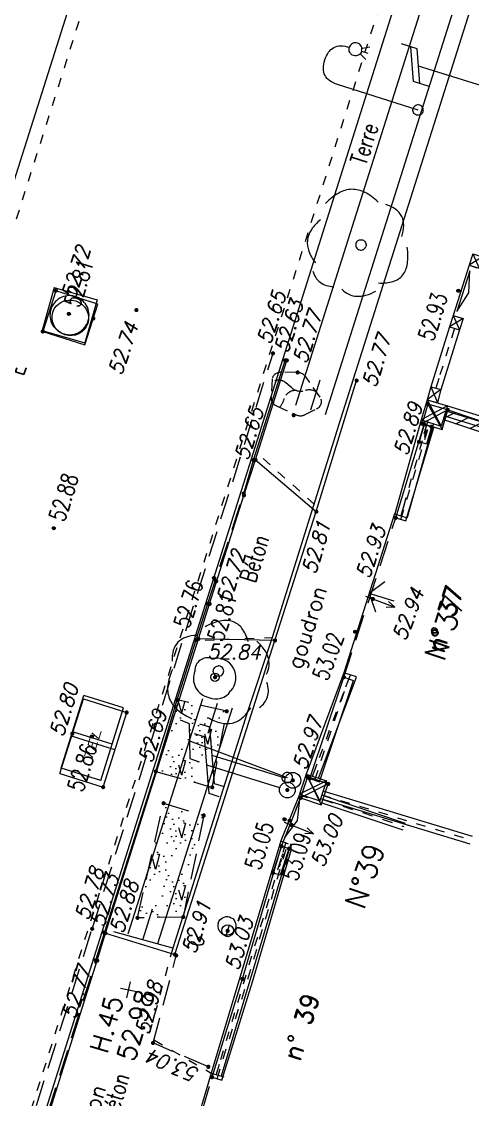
# Model space of a CAD drawing. Extents: x 661843 to 662062, y 6866352 to 6866909.
# Drawn here: x 662023.42 to 662032.09, y 6866876.78 to 6866897.47 of the extents above; entities that cross this region are included whole.
import ezdxf
from ezdxf.enums import TextEntityAlignment as Align

# ---------------------------------------------------------------- set-up
doc = ezdxf.new("R2010")
doc.units = 0
for name, pattern in [('CACHE', [0.375, 0.25, -0.125]), ('CONTINU', [0]), ('DISCONTINU', [0.75, 0.5, -0.25]), ('GRILLE', [0.4, 0.2, -0.2]), ('JSI_TCO', [1, 0.5, 0.5]), ('JSI_TIC', [0.2, 0.08, 0.01, -0.1, 0.01])]:
    doc.linetypes.add(name, pattern=pattern)
doc.layers.get('0').update_dxf_attribs({"linetype": 'CONTINUOUS'})
for name, color, linetype in [('ALTI', 140, 'CONTINUOUS'), ('BORDURE', 7, 'CONTINU'), ('GEO_ALTI-PIC', 7, 'CONTINUOUS'), ('GEO_ALTI-PIC_REGARDS', 5, 'CONTINUOUS'), ('GEO_ALTI-PIC_SEUILS', 1, 'CONTINUOUS'), ('GEO_ALTICOT', 7, 'CONTINUOUS'), ('GEO_ARBRES', 3, 'CONTINUOUS'), ('GEO_BATI_NUMERO', 7, 'CONTINUOUS'), ('GEO_BATI_S', 44, 'CONTINUOUS'), ('GEO_BORDURE', 7, 'CONTINUOUS'), ('GEO_CHANGE_REVET', 252, 'DISCONTINU'), ('GEO_CHANGE_REVET_TEXTE', 252, 'CONTINUOUS'), ('GEO_ENTREE', 7, 'DISCONTINU'), ('GEO_GDF_S', 30, 'CONTINUOUS'), ('GEO_HAIE_BORD', 3, 'DISCONTINU'), ('GEO_HAIE_S', 3, 'CONTINUOUS'), ('GEO_MUR', 1, 'CONTINUOUS'), ('GEO_MUR_HACHURE', 1, 'CONTINUOUS'), ('GEO_MUR_S', 7, 'CONTINUOUS'), ('GEO_REGARD', 7, 'CONTINUOUS'), ('GEO_ROCHER', 252, 'CACHE'), ('GEO_TEL_S', 6, 'CONTINUOUS'), ('GEO_TROTTOIR_BAS', 7, 'CONTINUOUS'), ('GEO_TROTTOIR_BATEAU', 7, 'DISCONTINU'), ('GEO_TROTTOIR_HAUT', 252, 'CONTINUOUS'), ('LIMITE', 7, 'CONTINUOUS'), ('NUMEROS', 1, 'CONTINUOUS'), ('OBJASS', 22, 'CONTINUOUS'), ('OBJEAU', 4, 'CONTINUOUS'), ('OBJEDF', 240, 'CONTINUOUS'), ('OBJEP', 220, 'CONTINUOUS'), ('OBJGAZ', 30, 'CONTINUOUS'), ('OBJTELECOM', 3, 'CONTINUOUS'), ('POINTS-POLYGO', 7, 'CONTINUOUS'), ('POLYGO', 240, 'CONTINUOUS'), ('TEXTE', 7, 'CONTINUOUS'), ('VEGETATION', 3, 'CONTINUOUS'), ('VOIRIE', 7, 'CONTINUOUS'), ('Z', 4, 'CONTINUOUS')]:
    doc.layers.add(name, color=color, linetype=linetype)
doc.styles.add('36-2', font='romans.shx', dxfattribs={"height": 0.36})
doc.styles.add('5-2', font='romand.shx', dxfattribs={"height": 0.35})
doc.styles.add('ROMANS', font='romans.shx', dxfattribs={"width": 0.95, "oblique": 13.5, "height": 5})
doc.styles.get("Standard").update_dxf_attribs({"font": 'romans.shx'})
doc.linetypes.add('JSI_HAIED', pattern='A,0.48,0.06,-0.1,[138,jsi_form.shx,S=0.05,R=0,X=-0.1,Y=0],0.06', length=0.7)
doc.linetypes.add('JSI_HAIEG', pattern='A,0.48,0.06,-0.1,[137,jsi_form.shx,S=0.05,R=0,X=-0.1,Y=0],0.06', length=0.7)
doc.linetypes.add('JSI_MUD', pattern='A,0.0001,[130,jsi_form.shx,S=0.5,R=0,X=0.875,Y=0],-0.75', length=0.7501)
doc.linetypes.add('JSI_MUG', pattern='A,0.0001,[130,jsi_form.shx,S=0.5,R=0,X=-0.125,Y=0],-0.75', length=0.7501)
doc.linetypes.add('JSI_MUR', pattern='A,1e-06,-0.5,[130,jsi_form.shx,S=0.7,R=315,X=0.05,Y=0],-0.5', length=1.000001)
pattern_1 = [(74.475889, (0, 0), (-0.5000000001, 1.80000000067), [0.3, -1.56815417]), (74.475889, (0.5, 0.6), (-0.5000000001, 1.80000000067), [0.3, -1.56815417]), (74.475889, (1, 1.2), (-0.5000000001, 1.80000000067), [0.3, -1.56815417]), (105.524111, (0, 0), (-1.00000000041, 5e-11), [0.2, -1.66815417]), (105.524111, (0.5, 0.6), (-1.00000000041, 5e-11), [0.2, -1.66815417]), (105.524111, (1, 1.2), (-1.00000000041, 5e-11), [0.2, -1.66815417]), (0, (0.0604, 0.0645), (0.5, 0.6), [0, -1]), (0, (0.19574, 0.1429), (0.5, 0.6), [0, -1]), (0, (0.1562, 0.2507), (0.5, 0.6), [0, -1]), (0, (0.3103, 0.2654), (0.5, 0.6), [0, -1]), (0, (0.21864, 0.5055), (0.5, 0.6), [0, -1]), (0, (0.0491, 0.28726), (0.5, 0.6), [0, -1]), (0, (0.0375, 0.3291), (0.5, 0.6), [0, -1]), (0, (0.0042, 0.5055), (0.5, 0.6), [0, -1]), (0, (-0.1041, 0.0351), (0.5, 0.6), [0, -1]), (0, (-0.1145, 0.1331), (0.5, 0.6), [0, -1]), (0, (-0.1957, 0.0253), (0.5, 0.6), [0, -1]), (0, (-0.21654, 0.1723), (0.5, 0.6), [0, -1]), (0, (-0.1499, 0.2654), (0.5, 0.6), [0, -1]), (0, (-0.177, 0.3585), (0.5, 0.6), [0, -1]), (0, (-0.2561, 0.4761), (0.5, 0.6), [0, -1]), (0, (-0.0541, 0.3878), (0.5, 0.6), [0, -1]), (0, (-0.3373, 0.2752), (0.5, 0.6), [0, -1]), (0, (-0.36646, 0.089), (0.5, 0.6), [0, -1]), (0, (-0.1498, -0.05796), (0.5, 0.6), [0, -1]), (0, (-0.0208, -0.09716), (0.5, 0.6), [0, -1]), (0, (-0.10826, -0.20494), (0.5, 0.6), [0, -1]), (0, (0.2103, -0.19514), (0.5, 0.6), [0, -1]), (0, (0.0729, -0.04326), (0.5, 0.6), [0, -1]), (0, (0.19574, -0.01386), (0.5, 0.6), [0, -1])]

# ---------------------------------------------------------------- blocks, each defined once
blk = doc.blocks.new('PTTOPO')
at = {"color": 0, "const_width": 0.04}
blk.add_lwpolyline([(0, 0.02, 1), (0, -0.02, 1)], format="xyb", close=True, dxfattribs=at)
at = {"color": 0}
blk.add_point((0, 0), dxfattribs=at)
at = {"layer": 'GEO_ALTICOT', "style": 'ROMANS', "oblique": 13.5, "width": 0.95}
blk.add_attdef('ALT', text='', height=0.28, dxfattribs=at).set_placement((0.1, -0.1), align=Align.TOP_LEFT)
blk = doc.blocks.new('P361')
for p, q in [((0, 0.999), (0.999, 0)), ((0, 0), (0.999, 0.999))]:
    blk.add_line(p, q)
at = {"flags": 128}
blk.add_lwpolyline([(0.999, 0), (0.999, 0.999), (0, 0.999), (0, 0)], close=True, dxfattribs=at)
blk = doc.blocks.new('P322')
for p, q in [((0, 1), (1, 1)), ((0, 1), (0, 0)), ((1, 1), (1, 0)), ((0, 0), (1, 0))]:
    blk.add_line(p, q)
at = {"flags": 128}
for points in [[(0.45, 1), (0.45, 1.28)], [(0.55, 1), (0.55, 1.28)]]:
    blk.add_lwpolyline(points, dxfattribs=at)
at = {"style": 'ROMANS', "oblique": 13.5, "width": 0.95}
blk.add_text('GDF', height=0.2, dxfattribs=at).set_placement((0.205, 0.413))
blk = doc.blocks.new('P014', base_point=(17.75, 43.5))
for p, q in [((17.709, 43.699), (17.75, 43.799)), ((17.75, 43.399), (17.75, 43.799)), ((17.75, 43.799), (17.789, 43.699))]:
    blk.add_line(p, q)
blk = doc.blocks.new('P440', base_point=(67.75, 42))
for p, q in [((67.074, 43.889), (68.424, 44.429)), ((68.424, 44.429), (68.424, 44.699)), ((67.75, 42.202), (67.75, 44.159)), ((67.074, 43.619), (67.074, 43.889))]:
    blk.add_line(p, q)
blk.add_circle((67.75, 42), 0.202)
blk = doc.blocks.new('P210')
at = {"layer": 'GEO_ROCHER', "linetype": 'CACHE'}
for p, q in [((0.525, 0.474), (0.088, 0.169)), ((0.968, 0.21), (0.804, 0.429)), ((0.818, -0.346), (0.987, 0.048)), ((0.001, -0.021), (0.031, -0.315)), ((0.371, -0.082), (0.266, -0.205)), ((0.215, -0.475), (0.649, -0.462))]:
    blk.add_line(p, q, dxfattribs=at)
for centre, radius, start, end in [((0.642, 0.308), 0.203, 36.7123, 124.9313), ((0.594, 0.275), 0.215, 144.1733, 206.9533), ((0.837, 0.112), 0.163, 336.8774, 36.7123), ((0.206, 0), 0.206, 124.9313, 185.91), ((0.193, 0.071), 0.235, 319.4796, 26.9533), ((0.667, 0.041), 0.252, 188.1633, 262.2943), ((0.41, -0.328), 0.189, 139.4796, 230.284), ((0.209, -0.296), 0.179, 185.91, 271.7277), ((0.559, -0.761), 0.557, 59.0334, 82.2943), ((0.643, -0.271), 0.191, 271.7277, 336.8774)]:
    blk.add_arc(centre, radius, start, end, dxfattribs=at)
blk = doc.blocks.new('P401')
blk.add_circle((0, 0), 0.1062)
for centre, radius, start, end in [((0.108, 0.2322), 0.3258, 357.14, 109.34), ((-0.054, 0.054), 0.4878, 83.66, 186.35), ((-0.0972, -0.054), 0.4464, 173.05, 254.63), ((0, -0.0378), 0.5004, 244.27, 30.44)]:
    blk.add_arc(centre, radius, start, end)
blk = doc.blocks.new('P800')
blk.add_line((-0.148, 0), (0.148, 0))
blk.add_circle((0.002, 0), 0.152)
blk = doc.blocks.new('P349')
at = {"flags": 128}
blk.add_lwpolyline([(0.999, 0), (0.999, 0.999), (0, 0.999), (0, 0)], close=True, dxfattribs=at)
blk.add_circle((0.5, 0.5), 0.416)
blk = doc.blocks.new('P385')
for p, q in [((0, 1), (1, 1)), ((0, 1), (0, 0)), ((0.5, 0), (0.5, 1)), ((1, 1), (1, 0)), ((0, 0), (1, 0))]:
    blk.add_line(p, q)
at = {"style": 'ROMANS', "oblique": 13.5, "width": 0.95}
blk.add_text('TEL', height=0.2, dxfattribs=at).set_placement((0.254, 0.413))
blk = doc.blocks.new('$B_200')
at = {"color": 0, "linetype": 'BYBLOCK', "flags": 128}
for points in [[(0, -0.5, -0.414214), (-0.5, 0, -0.414214), (0, 0.5)], [(0, -0.5, 0.414214), (0.5, 0, 0.414214), (0, 0.5)]]:
    blk.add_lwpolyline(points, format="xyb", dxfattribs=at)
blk = doc.blocks.new('$B_220')
at = {"color": 0, "linetype": 'BYBLOCK', "flags": 128}
for points in [[(0.297, 0.272, 0.039633), (0.273, 0.344, 0.053426), (0.241, 0.401, 0.147584), (0.154, 0.47, 0.071882), (0.099, 0.483, 0.058066), (0.036, 0.48, 0.043501), (-0.035, 0.463, 0.032041), (-0.113, 0.431)], [(-0.195, 0.351, 0.077685), (-0.303, 0.336, 0.115926), (-0.379, 0.292, 0.119307), (-0.426, 0.217, 0.082378), (-0.441, 0.113)], [(0.461, -0.046, 0.087593), (0.487, 0.033, 0.096392), (0.482, 0.113, 0.080457), (0.446, 0.192, 0.056881), (0.379, 0.272)], [(-0.441, 0.033, 0.03619), (-0.474, -0.044, 0.046233), (-0.492, -0.116, 0.121403), (-0.482, -0.245, 0.119181), (-0.41, -0.354, 0.044648), (-0.351, -0.401, 0.034835), (-0.277, -0.443)], [(0.379, -0.364, 0.076898), (0.431, -0.319, 0.090424), (0.461, -0.265, 0.083207), (0.472, -0.2, 0.062964), (0.461, -0.126)], [(-0.113, -0.443, 0.078382), (0.005, -0.498, 0.113914), (0.113, -0.503, 0.115194), (0.21, -0.458, 0.080222), (0.297, -0.364)]]:
    blk.add_lwpolyline(points, format="xyb", dxfattribs=at)
blk = doc.blocks.new('$Y_001')
at = {"color": 0, "linetype": 'BYBLOCK', "flags": 128}
for points in [[(-0.5, 0), (0.5, 0)], [(0, -0.5), (0, 0.5)]]:
    blk.add_lwpolyline(points, dxfattribs=at)
blk = doc.blocks.new('TCPOINT')
at = {"color": 0}
blk.add_point((0, 0), dxfattribs=at)
at = {"layer": 'NUMEROS', "style": '36-2'}
blk.add_attdef('MAT', (0.1, 0.1), '', height=0.36, dxfattribs=at)
at = {"layer": 'Z', "style": 'ROMANS'}
blk.add_attdef('ALT', text='', height=0.36, dxfattribs=at).set_placement((0.1, -0.1), align=Align.TOP_LEFT)
blk = doc.blocks.new('$B_136')
at = {"color": 0, "linetype": 'BYBLOCK', "flags": 128}
for points in [[(-0.156, 0.844), (-0.156, 0.938), (0.156, 1.062), (0.156, 1.156)], [(0, 0), (0, 1)]]:
    blk.add_lwpolyline(points, dxfattribs=at)
blk = doc.blocks.new('$B_001')
at = {"color": 0, "linetype": 'BYBLOCK', "flags": 128}
for points in [[(0, 0), (0, 1)], [(0, 1), (1, 1)], [(1, 0), (1, 1)], [(0, 0), (1, 0)]]:
    blk.add_lwpolyline(points, dxfattribs=at)
blk = doc.blocks.new('$B_130')
at = {"color": 0, "linetype": 'BYBLOCK', "flags": 128}
for points in [[(0, 0), (0, 0.812, -0.08), (0.012, 0.895, -0.117647), (0.047, 0.953, -0.117647), (0.105, 0.988, -0.08), (0.188, 1, -0.08), (0.27, 0.988, -0.117647), (0.328, 0.953, -0.117647), (0.363, 0.895, -0.08), (0.375, 0.812)], [(0.375, 0.688, -0.414214), (0.312, 0.75, -0.414214), (0.375, 0.812)], [(0.375, 0.688, 0.414214), (0.438, 0.75, 0.414214), (0.375, 0.812)]]:
    blk.add_lwpolyline(points, format="xyb", dxfattribs=at)
for points in [[(0.344, 0.688), (0.312, 0.625)], [(0.375, 0.688), (0.375, 0.625)], [(0.406, 0.688), (0.438, 0.625)]]:
    blk.add_lwpolyline(points, dxfattribs=at)
blk = doc.blocks.new('$B_137')
at = {"color": 0, "linetype": 'BYBLOCK', "flags": 128}
for points in [[(-0.156, 0.875), (0.156, 1), (0.156, 1.156)], [(-0.156, 0.781), (-0.156, 0.938), (0.156, 1.062)], [(0, 0), (0, 0.938)]]:
    blk.add_lwpolyline(points, dxfattribs=at)
blk.add_lwpolyline([(-0.055, -0.075), (0.055, -0.075), (0.055, 0.075), (-0.055, 0.075)], close=True)
blk = doc.blocks.new('$B_020')
at = {"color": 0, "linetype": 'BYBLOCK', "flags": 128}
for points in [[(0, 0), (0, 1)], [(0, 1), (1, 1)], [(1, 0), (1, 1)], [(0, 0), (1, 0)]]:
    blk.add_lwpolyline(points, dxfattribs=at)
for points in [[(0.5, 0.0625, -0.4142136), (0.0625, 0.5, -0.4142136), (0.5, 0.9375)], [(0.5, 0.0625, 0.4142136), (0.9375, 0.5, 0.4142136), (0.5, 0.9375)]]:
    blk.add_lwpolyline(points, format="xyb", dxfattribs=at)
blk = doc.blocks.new('$B_030')
at = {"color": 0, "linetype": 'BYBLOCK', "flags": 128}
for points in [[(0, 0), (0, 1)], [(0, 1), (1, 1)], [(0, 1), (1, 0)], [(0, 0), (1, 1)], [(1, 0), (1, 1)], [(0, 0), (1, 0)]]:
    blk.add_lwpolyline(points, dxfattribs=at)
blk = doc.blocks.new('$B_027')
at = {"color": 0, "linetype": 'BYBLOCK', "flags": 128}
for points in [[(-0.5, -0.5), (0.5, -0.5), (0.5, -0.188)], [(-0.5, -0.5), (-0.5, -0.188)]]:
    blk.add_lwpolyline(points, dxfattribs=at)
blk.add_lwpolyline([(-0.406, -0.406), (0.406, -0.406), (0, -0.188)], close=True, dxfattribs=at)
blk = doc.blocks.new('$B_028')
at = {"color": 0, "linetype": 'BYBLOCK', "flags": 128}
for points in [[(0, 0.5), (0, -0.5), (0.0938, -0.0625)], [(-0.5, -0.5), (-0.5, 0)], [(0.5, 0), (0.5, -0.5)], [(-0.0937, -0.0625), (0, -0.5)], [(-0.5, -0.5), (0.5, -0.5)]]:
    blk.add_lwpolyline(points, dxfattribs=at)
blk = doc.blocks.new('$B_210')
at = {"linetype": 'CONTINUOUS'}
blk.add_hatch(color=0, dxfattribs=at).paths.add_polyline_path([(0, -0.5, -1), (0, 0.5, -1)])
at = {"color": 0, "linetype": 'BYBLOCK', "flags": 128}
blk.add_lwpolyline([(0, -0.5, -1), (0, 0.5, -1)], format="xyb", close=True, dxfattribs=at)

msp = doc.modelspace()

# ---------------------------------------------------------------- hatches: boundary and pattern name
at = {"layer": 'GEO_HAIE_S'}
h = msp.add_hatch(dxfattribs=at)
h.set_pattern_fill('BROUSS', color=256, scale=0.2, style=0)
h.set_pattern_definition(pattern_1)
h.paths.add_polyline_path([(662026.005, 6866883.079), (662027.088, 6866882.772), (662027.367, 6866884.232), (662026.415, 6866884.45)])
h = msp.add_hatch(dxfattribs=at)
h.set_pattern_fill('BROUSS', color=256, scale=0.2, style=0)
h.set_pattern_definition(pattern_1)
h.paths.add_polyline_path([(662026.531, 6866880.281), (662025.652, 6866880.266), (662026.153, 6866882.467), (662026.925, 6866882.233)])
at = {"layer": 'GEO_MUR_HACHURE'}
h = msp.add_hatch(dxfattribs=at)
h.set_pattern_fill('_U', color=256, scale=0.2, angle=26.515, style=0, pattern_type=0)
h.set_pattern_definition([(26.515037708, (0, 0), (-0.089286535998, 0.178963444562), [])])
h.paths.add_polyline_path([(662031.614, 6866890.018), (662033.169, 6866889.498), (662033.105, 6866889.308), (662031.551, 6866889.828)])

# ---------------------------------------------------------------- linework, layer by layer
at = {"layer": 'BORDURE', "linetype": 'JSI_TCO', "ltscale": 2, "elevation": 57.333, "flags": 128}
for points in [[(661995.958, 6866807.887), (662005.734, 6866838.844), (662008.226, 6866846.67), (662010.896, 6866855.209), (662018.944, 6866880.767), (662026.904, 6866905.856)], [(662032.846, 6866904.933), (662023.242, 6866874.539), (662016.739, 6866853.806)], [(662033.666, 6866902.822), (662029.553, 6866889.84)], [(662029.553, 6866889.84), (662028.242, 6866885.647), (662027.762, 6866884.205)], [(662027.762, 6866884.205), (662026.329, 6866879.685)], [(662026.329, 6866879.685), (662025.197, 6866879.998)]]:
    msp.add_lwpolyline(points, dxfattribs=at)
at = {"layer": 'GEO_BORDURE'}
for points in [[(662027.919, 6866889.057, 52.785), (662029.088, 6866888.065, 52.808), (662029.862, 6866890.582, 52.768)], [(662028.294, 6866885.592, 52.84), (662029.088, 6866888.065, 52.808)], [(662025.036, 6866879.973, 52.88), (662026.37, 6866879.562, 52.914), (662028.294, 6866885.592, 52.84), (662026.822, 6866885.621, 52.821)]]:
    msp.add_polyline3d(points, dxfattribs=at)
at = {"layer": 'GEO_CHANGE_REVET'}
for points in [[(661996.359, 6866789.874, 53.796), (661999.502, 6866799.924, 53.656), (662002.499, 6866809.485, 53.561), (662005.869, 6866819.978, 53.456), (662009.148, 6866830.532, 53.355), (662011.844, 6866839.062, 53.263), (662015.067, 6866849.273, 53.118), (662018.279, 6866859.463, 53.019), (662021.901, 6866870.944, 52.88), (662024.781, 6866880.055, 52.777), (662028.256, 6866891.105, 52.653)], [(662027.013, 6866877.406, 53.035), (662025.95, 6866877.864, 52.977), (662026.395, 6866879.544, 52.917), (662026.37, 6866879.562, 52.914)]]:
    msp.add_polyline3d(points, dxfattribs=at)
at = {"layer": 'GEO_ENTREE'}
for points in [[(662029.616, 6866884.887, 52.926), (662030.615, 6866887.946, 52.929)], [(662028.42, 6866881.64, 52.996), (662028.784, 6866882.568, 52.97)], [(662026.474, 6866875.116, 52.965), (662027.084, 6866877.207, 53.027)]]:
    msp.add_polyline3d(points, dxfattribs=at)
at = {"layer": 'GEO_HAIE_BORD'}
for points in [[(662026.005, 6866883.079, 52.693), (662027.088, 6866882.772, 52.85), (662027.367, 6866884.232, 52.804), (662026.415, 6866884.45, 52.703)], [(662026.531, 6866880.281, 52.883), (662025.652, 6866880.266, 52.821), (662026.153, 6866882.467, 52.802), (662026.925, 6866882.233, 52.847), (662026.531, 6866880.281, 52.883)]]:
    msp.add_polyline3d(points, dxfattribs=at)
at = {"layer": 'GEO_MUR'}
for p, q in [((662031.614, 6866890.018, 52.886), (662031.551, 6866889.828, 52.886)), ((662031.158, 6866889.738, 52.929), (662031.349, 6866889.68, 52.929)), ((662030.615, 6866887.946, 52.929), (662030.806, 6866887.888, 52.929)), ((662029.616, 6866884.887, 52.969), (662029.805, 6866884.823, 52.969)), ((662028.962, 6866882.941, 52.969), (662029.151, 6866882.877, 52.969)), ((662029.194, 6866882.473, 52.97), (662029.239, 6866882.606, 52.97)), ((662028.42, 6866881.64, 53.027), (662028.612, 6866881.583, 53.027)), ((662027.084, 6866877.207, 53.027), (662027.275, 6866877.148, 53.027))]:
    msp.add_line(p, q, dxfattribs=at)
at = {"layer": 'GEO_MUR', "flags": 128}
for points, elevation in [([(662031.614, 6866890.018), (662033.169, 6866889.498)], 52.886), ([(662031.551, 6866889.828), (662033.105, 6866889.308)], 52.886), ([(662030.806, 6866887.888), (662031.349, 6866889.68)], 52.929), ([(662029.151, 6866882.877), (662029.805, 6866884.823)], 52.969), ([(662029.194, 6866882.473), (662030.749, 6866881.953)], 52.97), ([(662029.239, 6866882.606), (662030.793, 6866882.086)], 52.97), ([(662027.275, 6866877.148), (662027.861, 6866879.035), (662028.612, 6866881.583)], 53.027)]:
    msp.add_lwpolyline(points, dxfattribs=dict(at, elevation=elevation))
at = {"layer": 'GEO_MUR'}
for points in [[(662030.615, 6866887.946, 52.929), (662031.158, 6866889.738, 52.891)], [(662028.962, 6866882.941, 52.969), (662029.616, 6866884.887, 52.926)], [(662027.084, 6866877.207, 53.027), (662027.669, 6866879.093, 53.031), (662028.42, 6866881.64, 52.996)]]:
    msp.add_polyline3d(points, dxfattribs=at)
at = {"layer": 'GEO_MUR_S', "linetype": 'GRILLE', "flags": 128}
for points, elevation in [([(662030.71, 6866887.917), (662031.254, 6866889.709)], 52.929), ([(662029.057, 6866882.909), (662029.71, 6866884.855)], 52.969), ([(662029.216, 6866882.539), (662030.771, 6866882.02)], 52.97), ([(662027.18, 6866877.178), (662027.765, 6866879.064), (662028.516, 6866881.612)], 53.027)]:
    msp.add_lwpolyline(points, dxfattribs=dict(at, elevation=elevation))
at = {"layer": 'GEO_TROTTOIR_BAS'}
for points in [[(662027.693, 6866888.413, 52.654), (662027.882, 6866889.054, 52.646), (662028.49, 6866890.968, 52.63)], [(662024.852, 6866879.452, 52.768), (662026.005, 6866883.079, 52.693), (662026.415, 6866884.45, 52.703), (662026.782, 6866885.602, 52.695), (662027.003, 6866886.299, 52.686)]]:
    msp.add_polyline3d(points, dxfattribs=at)
at = {"layer": 'GEO_TROTTOIR_BATEAU'}
for points in [[(662027.003, 6866886.299, 52.686), (662027.693, 6866888.413, 52.654)], [(662023.486, 6866875.101, 52.809), (662024.852, 6866879.452, 52.768)]]:
    msp.add_polyline3d(points, dxfattribs=at)
at = {"layer": 'GEO_TROTTOIR_HAUT'}
msp.add_polyline3d([(662015.547, 6866849.88, 53.164), (662016.75, 6866853.685, 53.188), (662018.55, 6866859.279, 53.117), (662021.404, 6866868.348, 53.014), (662021.599, 6866869.033, 52.942), (662022.201, 6866870.851, 52.898), (662022.455, 6866871.704, 52.897), (662023.303, 6866874.469, 52.946), (662023.508, 6866875.093, 52.864), (662024.878, 6866879.445, 52.808), (662025.036, 6866879.973, 52.88), (662026.822, 6866885.621, 52.821), (662027.038, 6866886.294, 52.724), (662027.697, 6866888.377, 52.724), (662027.919, 6866889.057, 52.785), (662028.521, 6866890.97, 52.768)], dxfattribs=at)
at = {"layer": 'LIMITE', "linetype": 'JSI_MUG', "ltscale": 0.2}
for p, q in [((662031.745, 6866891.586, 110.283), (662031.685, 6866891.395, 110.285)), ((662028.5, 6866881.716, 110.411), (662028.442, 6866881.524, 110.412))]:
    msp.add_line(p, q, dxfattribs=at)
at = {"layer": 'LIMITE', "linetype": 'JSI_MUD', "ltscale": 0.2}
for p, q in [((662031.442, 6866890.624, 110.292), (662031.382, 6866890.434, 110.294)), ((662027.222, 6866877.449, 110.438), (662027.164, 6866877.257, 110.439))]:
    msp.add_line(p, q, dxfattribs=at)
at = {"layer": 'LIMITE', "linetype": 'JSI_MUG', "ltscale": 0.25}
for p, q in [((662031.223, 6866889.793, 110.3), (662031.155, 6866889.553, 110.306)), ((662029.737, 6866884.928, 110.345), (662029.649, 6866884.693, 110.349))]:
    msp.add_line(p, q, dxfattribs=at)
at = {"layer": 'LIMITE', "linetype": 'JSI_MUD', "ltscale": 0.25}
for p, q in [((662030.782, 6866888.228, 110.338), (662030.714, 6866887.987, 110.343)), ((662029.097, 6866883.217, 110.374), (662029.009, 6866882.983, 110.378))]:
    msp.add_line(p, q, dxfattribs=at)
at = {"layer": 'LIMITE', "linetype": 'JSI_TCO', "ltscale": 2, "elevation": 57.333, "flags": 128}
for points in [[(662031.65, 6866891.616), (662031.287, 6866890.464)], [(662031.84, 6866891.556), (662031.478, 6866890.404)], [(662031.102, 6866889.827), (662030.594, 6866888.021)], [(662031.343, 6866889.759), (662030.834, 6866887.953)], [(662029.62, 6866884.971), (662028.892, 6866883.027)], [(662029.854, 6866884.884), (662029.126, 6866882.939)], [(662028.404, 6866881.745), (662027.068, 6866877.286)], [(662028.596, 6866881.687), (662027.26, 6866877.228)]]:
    msp.add_lwpolyline(points, dxfattribs=at)
at = {"layer": 'LIMITE', "linetype": 'JSI_TIC', "ltscale": 2, "elevation": 57.333, "flags": 128}
for points in [[(662031.745, 6866891.586), (662031.382, 6866890.434)], [(662031.223, 6866889.793), (662030.714, 6866887.987)], [(662029.737, 6866884.928), (662029.009, 6866882.983)], [(662029.191, 6866882.63), (662032.063, 6866881.76)], [(662028.5, 6866881.716), (662027.164, 6866877.257)]]:
    msp.add_lwpolyline(points, dxfattribs=at)
at = {"layer": 'LIMITE', "linetype": 'JSI_MUR', "ltscale": 0.2, "elevation": 57.333, "flags": 128}
msp.add_lwpolyline([(662031.578, 6866889.999), (662034.609, 6866889.07)], dxfattribs=at)
at = {"layer": 'LIMITE', "elevation": 57.333, "flags": 128}
for points in [[(662031.607, 6866890.094), (662034.638, 6866889.166)], [(662031.549, 6866889.903), (662034.58, 6866888.975)], [(662029.213, 6866882.702), (662032.084, 6866881.832)], [(662029.17, 6866882.558), (662032.041, 6866881.688)]]:
    msp.add_lwpolyline(points, dxfattribs=at)
at = {"layer": 'VEGETATION', "linetype": 'JSI_HAIEG', "ltscale": 2, "elevation": 57.333, "flags": 128}
for points in [[(662028.695, 6866890.112), (662032.808, 6866903.094)], [(662025.471, 6866879.957), (662026.904, 6866884.477)]]:
    msp.add_lwpolyline(points, dxfattribs=at)
at = {"layer": 'VEGETATION', "linetype": 'JSI_HAIED', "ltscale": 2, "elevation": 57.333, "flags": 128}
for points in [[(662029.267, 6866889.931), (662033.38, 6866902.913)], [(662026.043, 6866879.776), (662027.476, 6866884.296)]]:
    msp.add_lwpolyline(points, dxfattribs=at)
at = {"layer": 'VEGETATION', "linetype": 'JSI_MUG', "ltscale": 0.6, "elevation": 57.333, "flags": 128}
for points in [[(662028.981, 6866890.021), (662029.163, 6866890.593)], [(662025.758, 6866879.866), (662025.939, 6866880.438)]]:
    msp.add_lwpolyline(points, dxfattribs=at)
at = {"layer": 'VEGETATION', "linetype": 'JSI_MUD', "ltscale": 0.6, "elevation": 57.333, "flags": 128}
msp.add_lwpolyline([(662027.009, 6866883.815), (662027.191, 6866884.387)], dxfattribs=at)
at = {"layer": 'VOIRIE', "linetype": 'JSI_TIC', "ltscale": 2, "elevation": 57.333, "flags": 128}
for points in [[(661996.215, 6866807.805), (662005.992, 6866838.762), (662008.483, 6866846.589), (662011.154, 6866855.129), (662019.201, 6866880.685), (662027.176, 6866905.82)], [(662032.589, 6866905.015), (662022.985, 6866874.62), (662016.481, 6866853.887)], [(662029.052, 6866888.204), (662027.997, 6866889.147)], [(662026.952, 6866885.598), (662028.242, 6866885.647)], [(662026.329, 6866879.685), (662025.861, 6866877.982), (662027.068, 6866877.286)]]:
    msp.add_lwpolyline(points, dxfattribs=at)

# ---------------------------------------------------------------- block references
at = {"layer": 'ALTI', "linetype": 'CONTINUOUS'}
for p, xscale, yscale, rotation in [((662031.818, 6866892.306, 57.333), 0.0599999999653825, 0.0599999999653825, 252.5271330913113), ((662024.334, 6866891.862, 57.333), 0.059999999592249, 0.059999999592249, 72.39678326123048), ((662024.044, 6866887.747, 57.333), 0.059999999592249, 0.059999999592249, 72.39678326123048), ((662027.123, 6866886.794, 57.333), 0.060000000479093, 0.060000000479093, 252.4651725656244), ((662027.161, 6866886.729, 57.333), 0.060000000479093, 0.060000000479093, 252.4651725656244), ((662029.834, 6866885.758, 57.333), 0.0599999999059245, 0.0599999999059245, 249.4842249102666), ((662024.777, 6866883.748, 57.333), 0.0600000000723942, 0.0600000000723942, 252.4651590355547), ((662028.477, 6866882.158, 57.333), 0.0600000002117547, 0.0600000002117547, 253.3244961981437), ((662028.579, 6866882.133, 57.333), 0.0600000002117547, 0.0600000002117547, 253.3244961981437)]:
    msp.add_blockref('$B_210', p, dxfattribs=dict(at, xscale=xscale, yscale=yscale, rotation=rotation))
at = {"layer": 'GEO_ALTI-PIC'}
ref = msp.add_blockref('PTTOPO', (662028.256, 6866891.105, 52.653), dxfattribs=at)
ref.add_attrib('ALT', '52.65', dxfattribs={"layer": 'GEO_ALTICOT', "height": 0.28, "rotation": 72.5396, "style": 'ROMANS', "oblique": 13.5, "width": 0.95}).set_placement((662027.941, 6866891.344, 52.653), align=Align.TOP_LEFT)
ref = msp.add_blockref('PTTOPO', (662028.49, 6866890.968, 52.63), dxfattribs=at)
ref.add_attrib('ALT', '52.63', dxfattribs={"layer": 'GEO_ALTICOT', "height": 0.28, "rotation": 72.3835, "style": 'ROMANS', "oblique": 13.5, "width": 0.95}).set_placement((662028.272, 6866891.177, 52.63), align=Align.TOP_LEFT)
ref = msp.add_blockref('PTTOPO', (662025.631, 6866891.936, 52.744), dxfattribs=at)
ref.add_attrib('ALT', '52.74', dxfattribs={"layer": 'GEO_ALTICOT', "height": 0.28, "rotation": 71.1708, "style": 'ROMANS', "oblique": 13.5, "width": 0.95}).set_placement((662025.08, 6866890.755, 52.744), align=Align.TOP_LEFT)
ref = msp.add_blockref('PTTOPO', (662028.521, 6866890.97, 52.768), dxfattribs=at)
ref.add_attrib('ALT', '52.77', dxfattribs={"layer": 'GEO_ALTICOT', "height": 0.28, "rotation": 72.5393, "style": 'ROMANS', "oblique": 13.5, "width": 0.95}).set_placement((662028.63, 6866890.972, 52.768), align=Align.TOP_LEFT)
ref = msp.add_blockref('PTTOPO', (662029.862, 6866890.582, 52.768), dxfattribs=at)
ref.add_attrib('ALT', '52.77', dxfattribs={"layer": 'GEO_ALTICOT', "height": 0.28, "rotation": 72.9022, "style": 'ROMANS', "oblique": 13.5, "width": 0.95}).set_placement((662029.964, 6866890.515, 52.768), align=Align.TOP_LEFT)
for p in [(662028.729, 6866890.738, 52.783), (662031.231, 6866890.131, 52.886), (662028.653, 6866889.917, 52.788), (662031.614, 6866890.018, 52.886), (662031.158, 6866889.738, 52.891), (662031.302, 6866889.696, 52.891), (662031.061, 6866889.405, 52.89), (662027.919, 6866889.057, 52.785), (662027.693, 6866888.413, 52.654), (662027.697, 6866888.377, 52.724), (662027.003, 6866886.299, 52.686), (662026.782, 6866885.602, 52.695), (662026.822, 6866885.621, 52.821), (662027.142, 6866884.886, 52.798), (662029.616, 6866884.887, 52.926), (662026.415, 6866884.45, 52.703), (662025.443, 6866884.209, 52.759), (662027.367, 6866884.232, 52.804), (662028.636, 6866882.906, 52.939), (662028.919, 6866882.972, 52.97), (662024.992, 6866882.776, 52.782), (662027.088, 6866882.772, 52.85), (662028.531, 6866882.72, 52.947), (662029.317, 6866882.838, 52.97), (662026.153, 6866882.467, 52.802), (662028.784, 6866882.568, 52.97), (662026.925, 6866882.233, 52.847), (662028.42, 6866881.64, 52.996), (662028.563, 6866881.594, 52.996), (662028.254, 6866881.13, 52.995), (662025.652, 6866880.266, 52.821), (662026.531, 6866880.281, 52.883), (662027.384, 6866880.017, 52.986), (662026.395, 6866879.544, 52.917), (662024.878, 6866879.445, 52.808), (662027.084, 6866877.207, 53.027)]:
    msp.add_blockref('PTTOPO', p, dxfattribs=at)
ref = msp.add_blockref('PTTOPO', (662031.12, 6866889.756, 52.89), dxfattribs=at)
ref.add_attrib('ALT', '52.89', dxfattribs={"layer": 'GEO_ALTICOT', "height": 0.28, "rotation": 72.9, "style": 'ROMANS', "oblique": 13.5, "width": 0.95}).set_placement((662030.569, 6866889.204, 52.89), align=Align.TOP_LEFT)
ref = msp.add_blockref('PTTOPO', (662027.882, 6866889.054, 52.646), dxfattribs=at)
ref.add_attrib('ALT', '52.65', dxfattribs={"layer": 'GEO_ALTICOT', "height": 0.28, "rotation": 72.3835, "style": 'ROMANS', "oblique": 13.5, "width": 0.95}).set_placement((662027.507, 6866889.115, 52.646), align=Align.TOP_LEFT)
ref = msp.add_blockref('PTTOPO', (662029.088, 6866888.065, 52.808), dxfattribs=at)
ref.add_attrib('ALT', '52.81', dxfattribs={"layer": 'GEO_ALTICOT', "height": 0.28, "rotation": 72.9022, "style": 'ROMANS', "oblique": 13.5, "width": 0.95}).set_placement((662028.805, 6866886.931, 52.808), align=Align.TOP_LEFT)
ref = msp.add_blockref('PTTOPO', (662030.615, 6866887.946, 52.929), dxfattribs=at)
ref.add_attrib('ALT', '52.93', dxfattribs={"layer": 'GEO_ALTICOT', "height": 0.28, "rotation": 71.9119, "style": 'ROMANS', "oblique": 13.5, "width": 0.95}).set_placement((662029.844, 6866886.849, 52.929), align=Align.TOP_LEFT)
ref = msp.add_blockref('PTTOPO', (662027.038, 6866886.294, 52.724), dxfattribs=at)
ref.add_attrib('ALT', '52.72', dxfattribs={"layer": 'GEO_ALTICOT', "height": 0.28, "rotation": 72.4617, "style": 'ROMANS', "oblique": 13.5, "width": 0.95}).set_placement((662027.163, 6866886.377, 52.724), align=Align.TOP_LEFT)
ref = msp.add_blockref('PTTOPO', (662028.294, 6866885.592, 52.84), dxfattribs=at)
ref.add_attrib('ALT', '52.84', dxfattribs={"layer": 'GEO_ALTICOT', "height": 0.28, "rotation": 358.8712, "style": 'ROMANS', "oblique": 13.5, "width": 0.95}).set_placement((662026.997, 6866885.524, 52.84), align=Align.TOP_LEFT)
ref = msp.add_blockref('PTTOPO', (662024.4, 6866883.802, 52.796), dxfattribs=at)
ref.add_attrib('ALT', '52.80', dxfattribs={"layer": 'GEO_ALTICOT', "height": 0.28, "rotation": 72.9, "style": 'ROMANS', "oblique": 13.5, "width": 0.95}).set_placement((662023.956, 6866883.805, 52.796), align=Align.TOP_LEFT)
ref = msp.add_blockref('PTTOPO', (662026.005, 6866883.079, 52.693), dxfattribs=at)
ref.add_attrib('ALT', '52.69', dxfattribs={"layer": 'GEO_ALTICOT', "height": 0.28, "rotation": 73.3452, "style": 'ROMANS', "oblique": 13.5, "width": 0.95}).set_placement((662025.662, 6866883.302, 52.693), align=Align.TOP_LEFT)
ref = msp.add_blockref('PTTOPO', (662028.962, 6866882.941, 52.969), dxfattribs=at)
ref.add_attrib('ALT', '52.97', dxfattribs={"layer": 'GEO_ALTICOT', "height": 0.28, "rotation": 71.4318, "style": 'ROMANS', "oblique": 13.5, "width": 0.95}).set_placement((662028.627, 6866883.176, 52.969), align=Align.TOP_LEFT)
ref = msp.add_blockref('PTTOPO', (662024.781, 6866880.055, 52.777), dxfattribs=at)
ref.add_attrib('ALT', '52.78', dxfattribs={"layer": 'GEO_ALTICOT', "height": 0.28, "rotation": 72.5396, "style": 'ROMANS', "oblique": 13.5, "width": 0.95}).set_placement((662024.442, 6866880.284, 52.777), align=Align.TOP_LEFT)
ref = msp.add_blockref('PTTOPO', (662025.009, 6866879.984, 52.734), dxfattribs=at)
ref.add_attrib('ALT', '52.73', dxfattribs={"layer": 'GEO_ALTICOT', "height": 0.28, "rotation": 72.9, "style": 'ROMANS', "oblique": 13.5, "width": 0.95}).set_placement((662024.736, 6866880.153, 52.734), align=Align.TOP_LEFT)
ref = msp.add_blockref('PTTOPO', (662025.036, 6866879.973, 52.88), dxfattribs=at)
ref.add_attrib('ALT', '52.88', dxfattribs={"layer": 'GEO_ALTICOT', "height": 0.28, "rotation": 72.6213, "style": 'ROMANS', "oblique": 13.5, "width": 0.95}).set_placement((662025.11, 6866880.031, 52.88), align=Align.TOP_LEFT)
ref = msp.add_blockref('PTTOPO', (662026.37, 6866879.562, 52.914), dxfattribs=at)
ref.add_attrib('ALT', '52.91', dxfattribs={"layer": 'GEO_ALTICOT', "height": 0.28, "rotation": 72.3051, "style": 'ROMANS', "oblique": 13.5, "width": 0.95}).set_placement((662026.498, 6866879.642, 52.914), align=Align.TOP_LEFT)
ref = msp.add_blockref('PTTOPO', (662027.669, 6866879.093, 53.031), dxfattribs=at)
ref.add_attrib('ALT', '53.03', dxfattribs={"layer": 'GEO_ALTICOT', "height": 0.28, "rotation": 73.5694, "style": 'ROMANS', "oblique": 13.5, "width": 0.95}).set_placement((662027.326, 6866879.316, 53.031), align=Align.TOP_LEFT)
ref = msp.add_blockref('PTTOPO', (662024.852, 6866879.452, 52.768), dxfattribs=at)
ref.add_attrib('ALT', '52.77', dxfattribs={"layer": 'GEO_ALTICOT', "height": 0.28, "rotation": 72.3717, "style": 'ROMANS', "oblique": 13.5, "width": 0.95}).set_placement((662024.191, 6866878.391, 52.768), align=Align.TOP_LEFT)
ref = msp.add_blockref('PTTOPO', (662025.95, 6866877.864, 52.977), dxfattribs=at)
ref.add_attrib('ALT', '52.98', dxfattribs={"layer": 'GEO_ALTICOT', "height": 0.28, "rotation": 75.1805, "style": 'ROMANS', "oblique": 13.5, "width": 0.95}).set_placement((662025.601, 6866878.077, 52.977), align=Align.TOP_LEFT)
ref = msp.add_blockref('PTTOPO', (662027.013, 6866877.406, 53.035), dxfattribs=at)
ref.add_attrib('ALT', '53.04', dxfattribs={"layer": 'GEO_ALTICOT', "height": 0.28, "rotation": 156.7189, "style": 'ROMANS', "oblique": 13.5, "width": 0.95}).set_placement((662026.75, 6866877.092, 53.035), align=Align.TOP_LEFT)
at = {"layer": 'GEO_ALTI-PIC_REGARDS'}
ref = msp.add_blockref('PTTOPO', (662024.082, 6866892.308, 52.722), dxfattribs=at)
ref.add_attrib('ALT', '52.72', dxfattribs={"layer": 'GEO_ALTICOT', "height": 0.28, "rotation": 72.9, "style": 'ROMANS', "oblique": 13.5, "width": 0.95}).set_placement((662024.182, 6866892.208, 52.722), align=Align.TOP_LEFT)
for p in [(662024.802, 6866891.774, 52.742), (662023.83, 6866891.525, 52.731)]:
    msp.add_blockref('PTTOPO', p, dxfattribs=at)
at = {"layer": 'GEO_ALTI-PIC_SEUILS'}
ref = msp.add_blockref('PTTOPO', (662030.175, 6866886.389, 52.945), dxfattribs=at)
ref.add_attrib('ALT', '52.94', dxfattribs={"layer": 'GEO_ALTICOT', "height": 0.28, "rotation": 69.0686, "style": 'ROMANS', "oblique": 13.5, "width": 0.95}).set_placement((662030.541, 6866885.667, 52.945), align=Align.TOP_LEFT)
ref = msp.add_blockref('PTTOPO', (662028.614, 6866882.048, 53.003), dxfattribs=at)
ref.add_attrib('ALT', '53.00', dxfattribs={"layer": 'GEO_ALTICOT', "height": 0.28, "rotation": 68.3061, "style": 'ROMANS', "oblique": 13.5, "width": 0.95}).set_placement((662028.97, 6866881.319, 53.003), align=Align.TOP_LEFT)
at = {"layer": 'GEO_ARBRES', "xscale": 0.7499999997312667, "yscale": 0.7499999997312667, "zscale": 0.7499999997312667, "rotation": 72.89999999244598}
msp.add_blockref('P401', (662027.142, 6866884.886, 52.798), dxfattribs=at)
at = {"layer": 'GEO_BATI_S'}
for p, xscale, yscale, rotation in [((662031.231, 6866890.131, 52.886), 0.3914383350957673, 0.3999823117628694, 253.5418993900414), ((662028.919, 6866882.972, 52.97), 0.4258962319160248, 0.4199827248230577, 251.4629501190215)]:
    msp.add_blockref('P361', p, dxfattribs=dict(at, xscale=xscale, yscale=yscale, rotation=rotation))
at = {"layer": 'GEO_ENTREE'}
for p, xscale, yscale, zscale, rotation in [((662030.175, 6866886.389, 52.945), 1.499999999784081, 1.499999999784081, 1.499999999784081, 249.0686108093814), ((662028.614, 6866882.048, 53.003), 1.499999999987842, 1.499999999987842, 1.499999999987842, 248.3060888735326)]:
    msp.add_blockref('P014', p, dxfattribs=dict(at, xscale=xscale, yscale=yscale, zscale=zscale, rotation=rotation))
at = {"layer": 'GEO_GDF_S'}
for p, xscale, yscale, rotation in [((662031.158, 6866889.738, 52.891), 0.3469331060240113, 0.1499845618382096, 253.8844662705075), ((662028.42, 6866881.64, 52.996), 0.5364286436674126, 0.1499900324270129, 251.9399695734859)]:
    msp.add_blockref('P322', p, dxfattribs=dict(at, xscale=xscale, yscale=yscale, rotation=rotation))
at = {"layer": 'GEO_GDF_S', "xscale": 0.7499999997312667, "yscale": 0.7499999997312667, "zscale": 0.7499999997312667, "rotation": 72.89999999244598}
msp.add_blockref('P800', (662027.384, 6866880.017, 52.986), dxfattribs=at)
at = {"layer": 'GEO_REGARD', "xscale": 0.8225833755558888, "yscale": 0.8489857083186507, "rotation": 252.1531652706466}
msp.add_blockref('P349', (662024.082, 6866892.308, 52.722), dxfattribs=at)
at = {"layer": 'GEO_ROCHER', "xscale": 0.8241860228934513, "rotation": 264.6532593695203}
msp.add_blockref('P210', (662028.729, 6866890.738, 52.783), dxfattribs=at)
at = {"layer": 'GEO_TEL_S', "xscale": 1.502445090720468, "yscale": 0.8727147225290537, "rotation": 72.51175349689072}
msp.add_blockref('P385', (662024.992, 6866882.776, 52.782), dxfattribs=at)
at = {"layer": 'GEO_TEL_S', "xscale": 0.7499999997312667, "yscale": 0.7499999997312667, "zscale": 0.7499999997312667, "rotation": 72.89999999244598}
for p in [(662028.636, 6866882.906, 52.939), (662028.531, 6866882.72, 52.947)]:
    msp.add_blockref('P440', p, dxfattribs=at)
at = {"layer": 'LIMITE', "linetype": 'CONTINUOUS'}
for name, p, xscale, yscale, rotation in [('$B_030', (662032.093, 6866893.017, 57.333), 0.2302145521570078, 0.1999999996568045, 252.9889731750607), ('$B_027', (662032.109, 6866892.239, 57.333), 1.01104502333312, 0.5000000000742785, 252.1987464896036), ('$B_030', (662031.717, 6866891.834, 57.333), 0.228460871684812, 0.1999999996568045, 252.8845781623669), ('$B_030', (662031.287, 6866890.464, 57.333), 0.2586893894019053, 0.1999999996568045, 255.3323108098297), ('$B_030', (662031.221, 6866890.213, 57.333), 0.4040209153834468, 0.4040000003135937, 252.8781287270482), ('$B_028', (662030.345, 6866886.42, 57.333), 3.20122029351609, 0.5000000000742785, 252.2913572260682), ('$B_030', (662028.892, 6866883.027, 57.333), 0.4093033352269357, 0.409300000216646, 251.8985510078481), ('$B_027', (662028.816, 6866882.097, 57.333), 0.963435208097589, 0.5000000000742785, 247.98701414951), ('$B_028', (662026.998, 6866876.166, 57.333), 2.187947954048881, 0.5000000000742785, 253.5483893990759)]:
    msp.add_blockref(name, p, dxfattribs=dict(at, xscale=xscale, yscale=yscale, rotation=rotation))
at = {"layer": 'OBJASS', "linetype": 'CONTINUOUS', "xscale": 0.8574126776392931, "yscale": 0.8573999999723104, "rotation": 254.3400371676141}
msp.add_blockref('$B_020', (662024.048, 6866892.366, 57.333), dxfattribs=at)
at = {"layer": 'OBJEDF', "linetype": 'CONTINUOUS', "xscale": 1.999999999595552, "yscale": 1.999999999595552, "rotation": 72.77025812023196}
msp.add_blockref('$B_137', (662032.843, 6866896.064, 57.333), dxfattribs=at)
at = {"layer": 'OBJEP', "linetype": 'CONTINUOUS'}
for name, xscale, yscale, rotation in [('$B_130', 2.000000000053153, 2.000000000053153, 72.42078272462382), ('$B_200', 0.2000000000870663, 0.2000000000870663, 72.42078273904058)]:
    msp.add_blockref(name, (662031.044, 6866895.775, 57.333), dxfattribs=dict(at, xscale=xscale, yscale=yscale, rotation=rotation))
at = {"layer": 'OBJGAZ', "linetype": 'CONTINUOUS', "xscale": 0.3500000003486474, "yscale": 0.3500000003486474, "rotation": 253.3244961513526}
msp.add_blockref('$B_200', (662027.37, 6866880.115, 57.333), dxfattribs=at)
at = {"layer": 'OBJTELECOM', "linetype": 'CONTINUOUS'}
for name, p, xscale, yscale, rotation in [('$B_001', (662025.164, 6866883.602, 57.333), 0.7288208151378293, 0.7981999997162966, 72.71505497859103), ('$B_136', (662028.532, 6866882.957, 57.333), 2.000000000016459, 2.000000000016459, 69.48422492269405), ('$B_001', (662024.947, 6866882.906, 57.333), 0.7287919113400355, 0.7981999997162966, 72.72258100717352), ('$B_200', (662028.532, 6866882.957, 57.333), 0.2000000000179657, 0.2000000000179657, 69.48422491019993)]:
    msp.add_blockref(name, p, dxfattribs=dict(at, xscale=xscale, yscale=yscale, rotation=rotation))
at = {"layer": 'POINTS-POLYGO'}
ref = msp.add_blockref('TCPOINT', (662025.481, 6866878.884, 57.333), dxfattribs=dict(at, rotation=359.518964722964))
ref.add_attrib('MAT', 'H.45', (662025.07, 6866877.64, 57.333), dxfattribs={"layer": 'NUMEROS', "height": 0.36, "rotation": 73.3989, "style": '36-2'})
ref.add_attrib('ALT', '52.98', dxfattribs={"layer": 'Z', "height": 0.36, "rotation": 73.3989, "style": 'ROMANS'}).set_placement((662025.243, 6866877.588, 57.333), align=Align.TOP_LEFT)
at = {"layer": 'POLYGO', "linetype": 'CONTINUOUS', "xscale": 0.3200000000209822, "yscale": 0.3200000000209822, "zscale": 0.3200000000209822, "rotation": 348.0799646896258}
msp.add_blockref('$Y_001', (662025.481, 6866878.884, 110.317), dxfattribs=at)
at = {"layer": 'VEGETATION', "linetype": 'CONTINUOUS'}
for name, p, xscale, yscale, rotation in [('$B_220', (662029.945, 6866893.187, 57.333), 2.000000000053153, 2.000000000053153, 252.4207827246238), ('$B_200', (662029.945, 6866893.187, 57.333), 0.2000000000870663, 0.2000000000870663, 252.4207827390406), ('$B_220', (662027.208, 6866885.003, 57.333), 1.999999999946645, 1.999999999946645, 2.183615427926247), ('$B_200', (662027.208, 6866885.003, 57.333), 0.1999999999471447, 0.1999999999471447, 2.183615508544765)]:
    msp.add_blockref(name, p, dxfattribs=dict(at, xscale=xscale, yscale=yscale, rotation=rotation))

# ---------------------------------------------------------------- texts
at = {"layer": 'ALTI', "linetype": 'CONTINUOUS', "width": 0.75}
for s, p in [('52.81', (662024.383, 6866892.014, 57.333)), ('52.88', (662024.093, 6866887.9, 57.333))]:
    msp.add_text(s, height=0.32, rotation=72.3968, dxfattribs=at).set_placement(p, align=Align.MIDDLE_LEFT)
for s, rotation, p in [('52.93', 72.5271, (662031.618, 6866892.202, 57.333)), ('52.76', 72.4652, (662026.923, 6866886.69, 57.333)), ('53.02', 69.4842, (662029.628, 6866885.664, 57.333)), ('53.05', 73.3245, (662028.278, 6866882.051, 57.333))]:
    msp.add_text(s, height=0.32, rotation=rotation, dxfattribs=at).set_placement(p, align=Align.RIGHT)
for s, rotation, p in [('52.81', 72.4652, (662027.266, 6866886.528, 57.333)), ('53.09', 73.3245, (662028.687, 6866881.934, 57.333))]:
    msp.add_text(s, height=0.32, rotation=rotation, dxfattribs=at).set_placement(p, align=Align.TOP_RIGHT)
msp.add_text('52.86', height=0.32, rotation=72.4652, dxfattribs=at).set_placement((662024.729, 6866883.595, 57.333), align=Align.MIDDLE_RIGHT)
at = {"layer": 'GEO_BATI_NUMERO'}
for s, p in [('N°37', (662031.539, 6866885.174)), ('N°39', (662030.004, 6866880.409))]:
    msp.add_text(s, height=0.4, rotation=71.145, dxfattribs=at).set_placement(p)
at = {"layer": 'GEO_CHANGE_REVET_TEXTE', "char_height": 0.3, "width": 12.04286, "attachment_point": 1, "rotation": 72.45}
for s, insert in [('goudron', (662028.518, 6866885.108)), ('béton', (662024.432, 6866876.027))]:
    msp.add_mtext(s, dxfattribs=dict(at, insert=insert))
at = {"layer": 'OBJEAU', "linetype": 'CONTINUOUS', "width": 0.75}
msp.add_text('E', height=0.32, rotation=72.3968, dxfattribs=at).set_placement((662023.152, 6866890.758, 57.333), align=Align.TOP_LEFT)
at = {"layer": 'OBJGAZ', "linetype": 'CONTINUOUS', "width": 0.75}
msp.add_text('G', height=0.32, rotation=73.3245, dxfattribs=at).set_placement((662026.953, 6866879.89, 57.333), align=Align.RIGHT)
at = {"layer": 'TEXTE', "linetype": 'CONTINUOUS', "width": 0.75}
for s, rotation, p in [('Terre', 72.4208, (662030.012, 6866895.13, 57.333)), ('Béton', 72.4652, (662027.899, 6866887.165, 57.333)), ('Béton', 72.4652, (662025.215, 6866876.83, 57.333))]:
    msp.add_text(s, height=0.32, rotation=rotation, dxfattribs=at).set_placement(p, align=Align.MIDDLE_CENTER)
at = {"layer": 'TEXTE', "style": '5-2'}
for s, p in [('n° 37', (662031.526, 6866885.323, 57.333)), ('n° 39', (662028.766, 6866877.49, 57.333))]:
    msp.add_text(s, height=0.35, rotation=72.4698, dxfattribs=at).set_placement(p)

doc.saveas('drawing.dxf')
